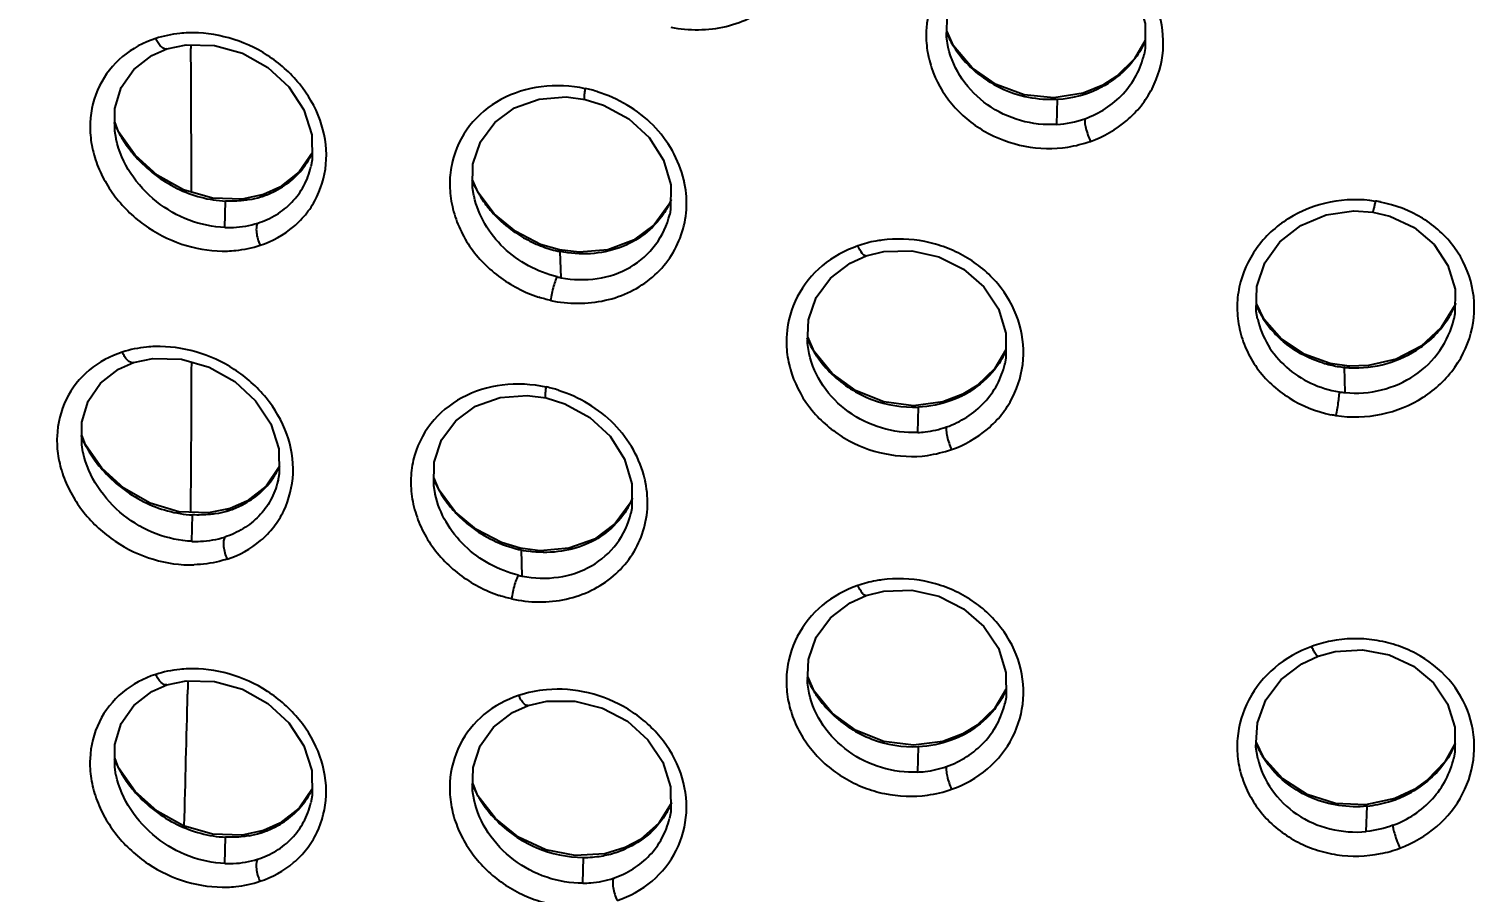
# Model space of a CAD drawing. Header units: millimetres. Extents: x 3631 to 3841, y 294 to 591.
# Drawn here: x 3769.44 to 3787.63, y 494.45 to 505.32 of the extents above; entities that cross this region are included whole.
import ezdxf

# ---------------------------------------------------------------- set-up
doc = ezdxf.new("R2010")
doc.units = ezdxf.units.MM
doc.header["$LTSCALE"] = 0.1
doc.layers.add('DIM', color=3, linetype='Continuous')
doc.styles.get("Standard").update_dxf_attribs({"font": 'arial.ttf'})
doc.dimstyles.new('ISO-25', dxfattribs={"dimtxt": 2.5, "dimasz": 2.5, "dimexe": 1.25, "dimexo": 0.625, "dimtad": 1, "dimlfac": 1.333333, "dimtxsty": 'Standard', "dimcen": 2.5, "dimadec": 0, "dimazin": 0, "dimtfac": 1, "dimtmove": 0, "dimatfit": 3, "dimfxl": 0, "dimarcsym": 0})

# ---------------------------------------------------------------- blocks, each defined once
blk = doc.blocks.new('*D74')
at = {"layer": 'Defpoints', "color": 0}
for p in [(3786.12, 534.251), (3756.118, 373.592), (3779.944, 373.592)]:
    blk.add_point(p, dxfattribs=at)
at = {"layer": 'DIM', "color": 0, "lineweight": -2}
for p, q in [((3785.495, 534.251), (3754.868, 534.251)), ((3756.118, 531.751), (3756.118, 376.092)), ((3779.319, 373.592), (3754.868, 373.592))]:
    blk.add_line(p, q, dxfattribs=at)
at = {"layer": 'DIM', "color": 0}
for points in [[(3755.702, 531.751), (3756.535, 531.751), (3756.118, 534.251)], [(3755.702, 376.092), (3756.535, 376.092), (3756.118, 373.592)]]:
    blk.add_solid(points, dxfattribs=at)
at = {"layer": 'DIM', "color": 0, "insert": (3754.238, 453.922), "char_height": 2.5, "attachment_point": 5, "rotation": 90}
blk.add_mtext('214', dxfattribs=at)

msp = doc.modelspace()

# ---------------------------------------------------------------- linework, layer by layer
at = {"color": 7, "linetype": 'Continuous'}
for p, q in [((3781.0729, 505.1025), (3780.987, 505.2939)), ((3771.1762, 505.0647), (3771.1762, 505.0647)), ((3771.4782, 505.1172), (3771.4785, 505.0687)), ((3781.0048, 505.0829), (3781.0035, 505.0889)), ((3783.4831, 505.1721), (3783.3468, 504.9395)), ((3783.3468, 504.9395), (3783.126, 504.7215)), ((3783.4688, 504.9933), (3783.4701, 504.999)), ((3783.126, 504.7215), (3782.9502, 504.6091)), ((3782.7013, 504.5076), (3782.3331, 504.4493)), ((3782.9502, 504.6091), (3782.7013, 504.5076)), ((3782.9345, 504.5858), (3782.9502, 504.6091)), ((3782.3715, 504.1129), (3782.3804, 504.4318)), ((3770.5679, 504.021), (3770.5205, 504.1472)), ((3770.5375, 503.9291), (3770.5362, 503.9352)), ((3770.7764, 503.7262), (3770.5679, 504.021)), ((3773.0071, 503.7612), (3772.8409, 503.5158)), ((3772.8409, 503.5158), (3772.5989, 503.3246)), ((3775.0904, 503.2593), (3775.0226, 503.4188)), ((3772.3918, 503.2324), (3772.1227, 503.1755)), ((3772.354, 503.2018), (3772.3918, 503.2324)), ((3772.5989, 503.3246), (3772.3918, 503.2324)), ((3775.04, 503.2099), (3775.0376, 503.2207)), ((3775.2951, 502.9876), (3775.0904, 503.2593)), ((3772.1227, 503.1755), (3771.7501, 503.187)), ((3771.9073, 502.8171), (3771.9151, 503.1485)), ((3777.5138, 503.1611), (3777.4941, 503.1085)), ((3777.5014, 502.9809), (3777.5024, 502.9853)), ((3776.1138, 502.5345), (3775.8782, 502.6038)), ((3776.364, 502.5046), (3776.1138, 502.5345)), ((3776.1357, 502.1855), (3776.124, 502.5135)), ((3784.9785, 501.6607), (3784.8827, 501.8587)), ((3784.8972, 501.6666), (3784.8977, 501.6643)), ((3787.3656, 501.6627), (3787.3664, 501.6666)), ((3779.3177, 501.2572), (3779.2372, 501.4406)), ((3779.2546, 501.2297), (3779.2536, 501.2343)), ((3781.7318, 501.2757), (3781.5917, 501.0415)), ((3770.7574, 501.1176), (3770.7573, 501.1176)), ((3781.5917, 501.0415), (3781.3682, 500.8277)), ((3781.7176, 501.0978), (3781.7192, 501.1047)), ((3786.0489, 501.0713), (3785.8102, 501.1051)), ((3785.9984, 500.7391), (3785.9889, 501.0577)), ((3786.0503, 501.0529), (3786.0489, 501.0713)), ((3781.3682, 500.8277), (3781.1888, 500.7181)), ((3781.1888, 500.7181), (3780.9375, 500.6228)), ((3781.17, 500.6934), (3781.1888, 500.7181)), ((3780.9375, 500.6228), (3780.5687, 500.5745)), ((3780.6221, 500.2365), (3780.6308, 500.5562)), ((3770.1509, 500.082), (3770.1054, 500.2036)), ((3770.1225, 499.9857), (3770.121, 499.9924)), ((3770.3581, 499.7865), (3770.1509, 500.082)), ((3772.5904, 499.806), (3772.4235, 499.5611)), ((3772.4235, 499.5611), (3772.1803, 499.3712)), ((3772.5747, 499.6361), (3772.5721, 499.6244)), ((3774.6005, 499.5128), (3774.5343, 499.6694)), ((3772.1803, 499.3712), (3771.9713, 499.2801)), ((3774.5519, 499.4597), (3774.5494, 499.471)), ((3774.804, 499.2402), (3774.6005, 499.5128)), ((3777.025, 499.3992), (3777.0054, 499.3468)), ((3771.7011, 499.2255), (3771.3284, 499.2403)), ((3771.4918, 498.8676), (3771.4996, 499.1998)), ((3771.9713, 499.2801), (3771.7011, 499.2255)), ((3771.9324, 499.2493), (3771.9713, 499.2801)), ((3777.0126, 499.219), (3777.0136, 499.2234)), ((3775.5996, 498.7669), (3775.6206, 498.781)), ((3775.8726, 498.749), (3775.6206, 498.781)), ((3775.6471, 498.4302), (3775.6352, 498.759)), ((3771.1768, 497.0625), (3771.1767, 497.0625)), ((3771.4392, 497.0597), (3771.4366, 496.9462)), ((3771.4404, 497.1146), (3771.4392, 497.0597)), ((3779.318, 496.9832), (3779.2372, 497.1671)), ((3779.2547, 496.9562), (3779.2536, 496.9608)), ((3781.7319, 497.0027), (3781.5919, 496.7685)), ((3781.7176, 496.8246), (3781.7192, 496.8315)), ((3781.5919, 496.7685), (3781.3684, 496.5544)), ((3781.3684, 496.5544), (3781.1889, 496.4448)), ((3780.9377, 496.3495), (3780.569, 496.3011)), ((3780.6222, 495.9631), (3780.6309, 496.2828)), ((3781.1889, 496.4447), (3780.9377, 496.3495)), ((3781.1702, 496.4201), (3781.1889, 496.4447)), ((3784.976, 496.1428), (3784.8809, 496.3464)), ((3787.3791, 496.3199), (3787.251, 496.0913)), ((3770.5674, 496.0165), (3770.5199, 496.1429)), ((3784.8965, 496.1434), (3784.8984, 496.1354)), ((3787.3647, 496.1385), (3787.3653, 496.1412)), ((3770.5369, 495.9249), (3770.5356, 495.9308)), ((3770.7758, 495.7214), (3770.5674, 496.0165)), ((3773.0063, 495.7575), (3772.8399, 495.5117)), ((3775.0897, 495.6667), (3775.0232, 495.8265)), ((3786.866, 495.7459), (3786.6214, 495.6315)), ((3786.8563, 495.726), (3786.866, 495.7459)), ((3775.0398, 495.6164), (3775.0397, 495.6168)), ((3775.3101, 495.3794), (3775.0897, 495.6667)), ((3777.5132, 495.5572), (3777.3631, 495.3197)), ((3786.6214, 495.6315), (3786.254, 495.552)), ((3772.8399, 495.5117), (3772.5977, 495.3202)), ((3786.2646, 495.2159), (3786.2741, 495.5345)), ((3772.3904, 495.228), (3772.1217, 495.1711)), ((3772.3527, 495.1974), (3772.3904, 495.228)), ((3772.5977, 495.3202), (3772.3904, 495.228)), ((3772.1217, 495.1711), (3771.7494, 495.1824)), ((3771.9062, 494.8128), (3771.914, 495.144)), ((3776.9416, 495.0137), (3776.6835, 494.935)), ((3776.9147, 494.9858), (3776.9416, 495.0137)), ((3776.6835, 494.935), (3776.3132, 494.913)), ((3776.4093, 494.5654), (3776.4176, 494.889))]:
    msp.add_line(p, q, dxfattribs=at)
for points in [[(3781.0048, 505.0829), (3780.9834, 505.2146), (3780.9971, 505.5167), (3781.0977, 505.8005), (3781.2808, 506.0465), (3781.5335, 506.2386), (3781.7357, 506.3306)], [(3781.7357, 506.3306), (3781.9569, 506.387), (3782.3044, 506.3999), (3782.6454, 506.3285), (3782.9543, 506.1769), (3783.2079, 505.9572), (3783.3895, 505.6867), (3783.4831, 505.3839), (3783.4831, 505.0711), (3783.4684, 504.9935)], [(3770.5362, 503.9352), (3770.5201, 504.0283), (3770.5211, 504.3132), (3770.6015, 504.5785), (3770.7593, 504.8061), (3770.9862, 504.9816), (3771.1762, 505.0647)], [(3771.1762, 505.0647), (3771.4177, 505.1165), (3771.7763, 505.1083), (3772.1277, 505.0104), (3772.447, 504.8309), (3772.71, 504.5874), (3772.8993, 504.298), (3772.9989, 503.9837), (3773.0048, 503.6698), (3772.988, 503.5785)], [(3782.3331, 504.4493), (3781.959, 504.4869), (3781.6066, 504.6177), (3781.3045, 504.8281), (3781.0729, 505.1025)], [(3775.0376, 503.2207), (3775.0211, 503.3147), (3775.0253, 503.6147), (3775.1211, 503.8956), (3775.2998, 504.1384), (3775.5504, 504.3221), (3775.8594, 504.4317), (3776.2005, 504.4598), (3776.4372, 504.4295)], [(3776.4372, 504.4295), (3776.6704, 504.3581), (3776.9855, 504.1863), (3777.2427, 503.9505), (3777.4217, 503.666), (3777.5142, 503.355), (3777.5136, 503.042), (3777.5014, 502.9809)], [(3771.7501, 503.187), (3771.3861, 503.2905), (3771.0542, 503.4764), (3770.7764, 503.7262)], [(3777.4941, 503.1085), (3777.3061, 502.852), (3777.0441, 502.6565), (3776.7215, 502.5376), (3776.364, 502.5046)], [(3784.8977, 501.6668), (3784.881, 501.7592), (3784.8864, 502.073), (3784.9892, 502.3722), (3785.1785, 502.6367), (3785.441, 502.8437), (3785.7597, 502.9764), (3786.1066, 503.0274), (3786.3453, 503.0118)], [(3786.3453, 503.0118), (3786.5603, 502.9601), (3786.8657, 502.8157), (3787.1166, 502.6036), (3787.2912, 502.3379), (3787.3804, 502.0391), (3787.3789, 501.7302), (3787.3656, 501.6626)], [(3775.8782, 502.6038), (3775.5642, 502.7648), (3775.2951, 502.9876)], [(3779.9721, 502.4593), (3780.1965, 502.5149), (3780.5459, 502.5244), (3780.8885, 502.4488), (3781.1992, 502.2926), (3781.4544, 502.0688), (3781.6374, 501.7947), (3781.7317, 501.4892), (3781.7318, 501.1752), (3781.7171, 501.098)], [(3779.2546, 501.2297), (3779.2339, 501.3561), (3779.2456, 501.6557), (3779.3431, 501.9366), (3779.5225, 502.1796), (3779.7716, 502.3689), (3779.9721, 502.4594)], [(3787.3841, 501.8438), (3787.2072, 501.5587), (3786.9539, 501.3247), (3786.64, 501.1613), (3786.2912, 501.0785), (3786.0489, 501.0713)], [(3785.8102, 501.1051), (3785.4837, 501.2221), (3785.1989, 501.4112), (3784.9785, 501.6607)], [(3780.5687, 500.5745), (3780.1956, 500.6221), (3779.8455, 500.7616), (3779.5463, 500.9787), (3779.3177, 501.2572)], [(3770.121, 499.9924), (3770.1052, 500.0839), (3770.1057, 500.3683), (3770.1853, 500.633), (3770.3421, 500.8601), (3770.568, 501.0349), (3770.7574, 501.1176)], [(3770.7574, 501.1176), (3770.9996, 501.1691), (3771.3585, 501.1598), (3771.7102, 501.0608), (3772.0297, 500.8802), (3772.293, 500.6358), (3772.4826, 500.3458), (3772.5826, 500.0313), (3772.5891, 499.7176), (3772.5721, 499.6244)], [(3774.5494, 499.471), (3774.5329, 499.5652), (3774.537, 499.8644), (3774.6324, 500.1444), (3774.8105, 500.3861), (3775.0604, 500.5687), (3775.369, 500.6771), (3775.7101, 500.704), (3775.9475, 500.6728)], [(3775.9475, 500.6728), (3776.1819, 500.5999), (3776.4973, 500.4264), (3776.7544, 500.1891), (3776.9332, 499.9037), (3777.0255, 499.5923), (3777.0247, 499.2793), (3777.0127, 499.219)], [(3771.3284, 499.2403), (3770.9651, 499.3469), (3770.6345, 499.5351), (3770.3581, 499.7865)], [(3775.6206, 498.781), (3775.385, 498.8524), (3775.0719, 499.0157), (3774.804, 499.2402)], [(3777.0054, 499.3468), (3776.8172, 499.0911), (3776.5548, 498.8969), (3776.2314, 498.7797), (3775.8726, 498.749)], [(3779.2547, 496.9562), (3779.2339, 497.0826), (3779.2457, 497.3823), (3779.3432, 497.6633), (3779.5226, 497.9063), (3779.7718, 498.0957), (3779.9723, 498.1862)], [(3779.9723, 498.1861), (3780.1964, 498.2417), (3780.5456, 498.2512), (3780.8881, 498.1758), (3781.1986, 498.0198), (3781.4539, 497.7963), (3781.637, 497.5225), (3781.7316, 497.2172), (3781.7321, 496.9033), (3781.7172, 496.8248)], [(3784.8994, 496.1356), (3784.8768, 496.2786), (3784.895, 496.5852), (3785.0019, 496.875), (3785.1924, 497.1274), (3785.4519, 497.3257), (3785.6575, 497.4216)], [(3785.6575, 497.4216), (3785.8725, 497.4801), (3786.2163, 497.5007), (3786.5537, 497.4386), (3786.8588, 497.2968), (3787.1087, 497.0862), (3787.2873, 496.8238), (3787.3791, 496.5277), (3787.3791, 496.2183), (3787.3642, 496.1388)], [(3770.5356, 495.9308), (3770.5195, 496.0242), (3770.5205, 496.3097), (3770.601, 496.5756), (3770.7592, 496.8037), (3770.9865, 496.9794), (3771.1768, 497.0625)], [(3771.1767, 497.0625), (3771.4179, 497.1141), (3771.7761, 497.1058), (3772.1272, 497.008), (3772.4462, 496.8286), (3772.709, 496.5853), (3772.8984, 496.2961), (3772.9982, 495.9819), (3773.0044, 495.668), (3772.9874, 495.5753)], [(3775.7219, 496.8008), (3775.954, 496.8546), (3776.3077, 496.856), (3776.6543, 496.7703), (3776.9689, 496.6034), (3777.2281, 496.3704), (3777.4145, 496.0888), (3777.5115, 495.7782), (3777.5139, 495.4631), (3777.4983, 495.3804)], [(3780.569, 496.3011), (3780.196, 496.3485), (3779.8459, 496.4878), (3779.5467, 496.7049), (3779.318, 496.9832)], [(3775.0398, 495.6164), (3775.021, 495.7279), (3775.0276, 496.0211), (3775.1171, 496.2949), (3775.2866, 496.5308), (3775.526, 496.7138), (3775.7219, 496.8008)], [(3786.254, 495.552), (3785.8775, 495.5688), (3785.5204, 495.6813), (3785.2126, 495.8777), (3784.976, 496.1428)], [(3787.251, 496.0913), (3787.0353, 495.8645), (3786.866, 495.7459)], [(3771.7494, 495.1824), (3771.3855, 495.2858), (3771.0536, 495.4716), (3770.7758, 495.7214)], [(3776.3132, 494.913), (3775.9436, 494.9856), (3775.6006, 495.1465), (3775.3101, 495.3794)], [(3777.3631, 495.3197), (3777.1321, 495.1159), (3776.9416, 495.0137)]]:
    msp.add_lwpolyline(points, dxfattribs=at)
for centre, radius, start, end in [((3782.1691, 505.776), 1.2893, 202.5879, 210.95127), ((3114.2134, 501.2054), 657.2764, 0.1796882, 0.33677), ((3782.1795, 505.782), 1.3012, 210.94307, 214.74976), ((3782.4156, 505.6449), 1.1725, 328.36321, 334.90234), ((3782.4235, 505.641), 1.1637, 334.91237, 335.72241), ((3782.3383, 505.7211), 1.2822, 298.82157, 303.19889), ((3776.0852, 502.9091), 1.6956, 72.63305, 77.85551), ((3782.2985, 505.8003), 1.3709, 273.42522, 297.64374), ((3782.3372, 505.723), 1.2845, 297.71461, 298.823), ((3771.8321, 504.692), 1.4329, 202.56832, 203.04919), ((3771.87, 504.7088), 1.4743, 203.07412, 209.09592), ((3771.8999, 504.7248), 1.5082, 209.07561, 210.36534), ((3771.905, 504.7278), 1.5141, 210.36487, 211.00774), ((3771.9703, 504.7691), 1.5914, 211.07079, 218.83359), ((3772.0406, 504.8239), 1.6804, 218.78519, 221.55398), ((3772.1034, 504.1737), 0.9945, 332.26499, 335.44914), ((3781.9936, 506.4526), 2.6757, 281.15515, 287.42866), ((3772.1063, 504.1724), 0.9913, 326.23545, 332.25373), ((3776.3264, 503.953), 1.4196, 202.39568, 203.41213), ((3776.3242, 503.952), 1.4173, 203.40986, 209.71375), ((3776.3951, 503.1121), 1.3194, 11.20773, 13.28784), ((3772.0003, 504.3612), 1.2123, 280.0795, 286.94387), ((3772.0145, 504.3115), 1.1605, 286.99108, 289.26541), ((3772.0243, 504.285), 1.1322, 289.2411, 297.33522), ((3776.315, 503.947), 1.4068, 209.7207, 210.162), ((3776.3115, 503.9449), 1.4027, 210.16153, 211.56433), ((3776.3011, 503.9384), 1.3904, 211.56151, 214.83989), ((3776.3303, 503.9598), 1.4265, 214.87479, 220.42686), ((3776.389, 504.0095), 1.5035, 220.41631, 224.96488), ((3776.4961, 503.6211), 1.1235, 325.90432, 327.04125), ((3776.499, 503.6193), 1.1201, 327.03757, 336.37619), ((3786.1348, 501.5611), 1.6074, 78.9309, 81.19068), ((3776.45, 504.0725), 1.5912, 225.01897, 236.04261), ((3776.476, 504.1089), 1.6359, 236.00057, 244.47226), ((3776.4493, 504.0519), 1.5729, 244.46433, 252.84494), ((3776.4201, 503.9604), 1.4769, 252.88161, 257.24255), ((3776.4116, 503.925), 1.4404, 257.26104, 257.66872), ((3776.4117, 503.9255), 1.441, 257.66875, 258.482), ((3776.3957, 503.5194), 1.359, 256.80766, 258.96951), ((3776.3618, 503.5174), 1.6535, 252.10068, 257.48672), ((3786.0152, 502.3326), 1.2388, 203.60168, 208.54657), ((3786.0204, 502.3354), 1.2447, 208.54415, 210.63178), ((3786.2126, 502.3564), 1.2797, 328.96282, 332.69835), ((3786.2332, 502.3458), 1.2565, 332.69463, 337.47644), ((3786.0217, 502.3361), 1.2462, 210.63243, 215.88625), ((3786.0293, 502.343), 1.2564, 215.93696, 226.49692), ((3786.1936, 502.3684), 1.3022, 318.86951, 324.222), ((3786.1988, 502.3647), 1.2958, 324.21978, 328.96178), ((3780.4342, 501.9292), 1.3056, 202.54043, 206.18099), ((3786.0687, 502.384), 1.3132, 226.47869, 229.99485), ((3786.2082, 502.3556), 1.2827, 306.62451, 318.87029), ((3780.4515, 501.9378), 1.3249, 206.18248, 210.80327), ((3780.4588, 501.942), 1.3333, 210.79951, 211.98374), ((3780.4613, 501.9436), 1.3363, 211.98408, 214.19506), ((3780.691, 501.7401), 1.1442, 328.08948, 334.47329), ((3780.6963, 501.7375), 1.1384, 334.4802, 335.68091), ((3786.1977, 502.3713), 1.3016, 305.04269, 306.5846), ((3555.4951, 501.5476), 215.9936, 359.387968, 359.888296), ((3786.1336, 502.4731), 1.4228, 253.00071, 260.48469), ((3786.1289, 502.4467), 1.396, 260.49664, 264.24493), ((3786.1268, 502.4266), 1.3757, 264.24803, 266.81598), ((3775.5869, 499.1494), 1.7002, 72.30648, 77.63184), ((3780.613, 501.8233), 1.2598, 296.24642, 297.51429), ((3780.6151, 501.8194), 1.2554, 297.51178, 302.16616), ((3786.1251, 502.0343), 1.3013, 260.99757, 264.40828), ((3786.1297, 502.0115), 1.5778, 258.66459, 260.99101), ((3771.4544, 500.7653), 1.4735, 202.54291, 208.48845), ((3771.4804, 500.779), 1.5029, 208.47092, 209.90655), ((3771.5575, 500.8258), 1.5931, 209.98517, 218.43004), ((3780.3921, 502.0683), 2.149, 279.43791, 287.76002), ((3771.6374, 500.8869), 1.6936, 218.36847, 221.13325), ((3771.6891, 500.22), 0.993, 328.94567, 335.88916), ((3771.6973, 500.2156), 0.9837, 326.33946, 326.96915), ((3771.6992, 500.2143), 0.9814, 326.96871, 328.92763), ((3775.8465, 500.2078), 1.4289, 203.04837, 206.42433), ((3775.8517, 500.2104), 1.4347, 206.42288, 209.52008), ((3775.8995, 499.3493), 1.3239, 11.1861, 13.17938), ((3775.8509, 500.2099), 1.4337, 209.52023, 209.96493), ((3775.8488, 500.2087), 1.4313, 209.96443, 211.99753), ((3775.8488, 500.2098), 1.432, 212.03558, 221.66756), ((3776.0192, 499.8543), 1.1107, 328.84859, 336.36199), ((3771.5903, 500.4097), 1.2098, 279.63476, 286.40482), ((3771.6042, 500.3595), 1.1577, 286.45144, 288.77613), ((3771.6145, 500.3309), 1.1273, 288.74916, 297.10431), ((3775.9057, 500.2599), 1.5078, 221.65352, 224.16493), ((3776.0149, 499.8568), 1.1156, 327.88189, 328.85313), ((3775.9318, 500.1765), 1.4482, 256.74908, 261.89358), ((3775.9144, 499.7666), 1.3628, 256.54669, 258.68806), ((3775.8784, 499.7633), 1.6574, 251.7508, 257.24382), ((3786.0897, 496.1712), 1.4661, 100.62653, 110.44602), ((3780.4344, 497.6557), 1.3057, 202.5378, 206.20012), ((3780.4516, 497.6642), 1.325, 206.2015, 210.80046), ((3456.1368, 504.1172), 315.3814, 358.396316, 358.697114), ((3776.0982, 495.4166), 1.5912, 95.29451, 108.20916), ((3780.4588, 497.6684), 1.3333, 210.79677, 211.99335), ((3780.4613, 497.67), 1.3362, 211.99367, 214.19336), ((3780.6909, 497.4669), 1.1445, 328.09404, 334.47475), ((3780.6961, 497.4643), 1.1386, 334.48167, 335.69676), ((3780.6149, 497.5462), 1.2556, 297.52121, 302.17231), ((3780.6129, 497.5501), 1.2599, 296.25703, 297.5237), ((3786.0271, 496.8211), 1.2541, 203.35077, 211.36197), ((3786.2565, 496.8052), 1.2291, 332.0758, 336.97253), ((3771.8705, 496.7044), 1.4753, 203.04479, 209.06372), ((3786.0583, 496.8399), 1.2905, 211.35289, 217.25387), ((3786.2494, 496.809), 1.2371, 329.30061, 332.07527), ((3771.9001, 496.7202), 1.5088, 209.04366, 210.34293), ((3771.9051, 496.7231), 1.5146, 210.34244, 210.95445), ((3771.9701, 496.7642), 1.5915, 211.01764, 218.8194), ((3772.0399, 496.8185), 1.6799, 218.77091, 221.53002), ((3772.101, 496.1708), 0.9963, 332.22593, 335.50147), ((3776.273, 496.3407), 1.3639, 202.50069, 204.26172), ((3776.3031, 496.3547), 1.397, 204.27837, 210.54195), ((3780.6056, 496.9121), 1.2449, 276.41025, 290.79494), ((3786.1411, 496.9316), 1.4018, 300.68233, 301.49058), ((3772.1041, 496.1694), 0.9929, 326.27802, 332.21461), ((3776.3225, 496.3658), 1.4194, 210.52933, 212.75893), ((3776.3826, 496.4068), 1.4921, 212.83406, 222.42597), ((3776.5313, 495.9989), 1.0805, 327.45351, 337.18286), ((3786.1288, 496.9739), 1.4456, 275.76291, 286.74323), ((3786.1365, 496.9474), 1.4179, 286.75446, 295.93198), ((3786.1563, 496.906), 1.3721, 295.94498, 300.68317), ((3776.4299, 496.4479), 1.5547, 222.36799, 223.9256), ((3771.9987, 496.357), 1.2124, 280.09483, 286.95849), ((3772.0129, 496.3075), 1.161, 287.00551, 289.27031), ((3772.0225, 496.2814), 1.1331, 289.24637, 297.32266), ((3776.4165, 496.2349), 1.3458, 270.04466, 279.57096), ((3776.4225, 496.1971), 1.3076, 279.58938, 287.9675), ((3776.4345, 496.1584), 1.2671, 287.99097, 292.27246), ((3776.4408, 496.1429), 1.2504, 292.27515, 293.99409)]:
    msp.add_arc(centre, radius, start, end, dxfattribs=at)
for points, knots in [([(3777.5171, 505.3381), (3777.7437, 505.2923), (3778.1021, 505.2952), (3778.5334, 505.4505), (3778.813, 505.6381), (3779.0324, 505.8864), (3779.1804, 506.1802), (3779.2446, 506.5034), (3779.2286, 506.7234), (3779.2071, 506.8307)], [0, 0, 0, 0, 0.2598175, 0.3869687, 0.5115072, 0.6340202, 0.7553892, 0.8769469, 1, 1, 1, 1]), ([(3782.795, 503.8998), (3782.9599, 503.9597), (3783.1927, 504.094), (3783.4364, 504.3429), (3783.6214, 504.6288), (3783.7423, 505.0442), (3783.6747, 505.5613), (3783.4096, 506.0198), (3783.0609, 506.3048), (3782.7319, 506.4532), (3782.3807, 506.5491), (3782.1014, 506.5542), (3781.9226, 506.5257)], [0, 0, 0, 0, 0.1257814, 0.1875572, 0.2485573, 0.3685722, 0.488979, 0.6123695, 0.7396588, 0.8047188, 0.8701199, 1, 1, 1, 1]), ([(3781.64, 506.4551), (3781.4755, 506.3991), (3781.1681, 506.2289), (3780.8388, 505.8252), (3780.721, 505.4107), (3780.7291, 505.0738), (3780.8076, 504.7385), (3781.0285, 504.3497), (3781.4458, 504.0013), (3781.9623, 503.8116), (3782.3321, 503.8018), (3782.5113, 503.8275)], [0, 0, 0, 0, 0.1249808, 0.2460056, 0.3654014, 0.4257806, 0.4868617, 0.6114132, 0.7395888, 0.8698655, 1, 1, 1, 1]), ([(3771.0354, 505.1947), (3770.8843, 505.1464), (3770.5985, 504.9942), (3770.2958, 504.6114), (3770.1988, 504.2116), (3770.2178, 503.8819), (3770.2832, 503.6323), (3770.3937, 503.3934), (3770.5931, 503.0979), (3770.9274, 502.7924), (3771.4124, 502.565), (3771.7654, 502.516), (3771.9377, 502.5207)], [0, 0, 0, 0, 0.1177142, 0.2332868, 0.3517712, 0.4135812, 0.4770599, 0.5420133, 0.6079416, 0.7406276, 0.8721267, 1, 1, 1, 1]), ([(3771.4432, 505.2657), (3771.4081, 505.2647), (3771.2701, 505.2559), (3771.1333, 505.2272), (3771.0354, 505.1947)], [0, 0, 0, 0, 0.2541864, 1, 1, 1, 1]), ([(3771.1762, 505.0647), (3771.1511, 505.0565), (3771.1023, 505.0877), (3771.064, 505.1394), (3771.0442, 505.1757), (3771.0354, 505.1947)], [0, 0, 0, 0, 0.393361, 0.6876505, 1, 1, 1, 1]), ([(3772.349, 502.5932), (3772.5022, 502.6436), (3772.7202, 502.7636), (3772.944, 502.9958), (3773.1136, 503.2701), (3773.216, 503.6785), (3773.1298, 504.1878), (3772.8617, 504.6464), (3772.4581, 505.0053), (3771.969, 505.2254), (3771.6155, 505.2715), (3771.4432, 505.2657)], [0, 0, 0, 0, 0.1191733, 0.1780674, 0.2369464, 0.3559224, 0.4798467, 0.6091269, 0.741258, 0.8726501, 1, 1, 1, 1]), ([(3782.3713, 504.1139), (3782.2182, 504.1044), (3781.9065, 504.138), (3781.4865, 504.3389), (3781.1631, 504.6633), (3781.0372, 504.9407), (3781.0048, 505.0829)], [0, 0, 0, 0, 0.2545017, 0.5085954, 0.758079, 1, 1, 1, 1]), ([(3781.1103, 505.0403), (3781.179, 504.9413), (3781.3457, 504.7602), (3781.6565, 504.56), (3782.0094, 504.4421), (3782.2579, 504.4254), (3782.3803, 504.433)], [0, 0, 0, 0, 0.2465337, 0.4969628, 0.7489455, 1, 1, 1, 1]), ([(3783.4139, 505.0299), (3783.3906, 504.9922), (3783.2884, 504.8452), (3783.153, 504.7218), (3783.0404, 504.6481)], [0, 0, 0, 0, 0.2477071, 1, 1, 1, 1]), ([(3782.7242, 504.1856), (3782.9049, 504.25), (3783.1576, 504.4129), (3783.3807, 504.7238), (3783.4474, 504.9023), (3783.4683, 504.9934)], [0, 0, 0, 0, 0.5053451, 0.753617, 1, 1, 1, 1]), ([(3776.4398, 504.5633), (3776.2591, 504.6031), (3775.8885, 504.6213), (3775.3671, 504.4603), (3774.9566, 504.1199), (3774.7665, 503.7214), (3774.7258, 503.3777), (3774.7521, 503.1125), (3774.8309, 502.8525), (3774.9594, 502.6073), (3775.1329, 502.3858), (3775.4154, 502.1347), (3775.672, 502), (3775.8512, 501.9401)], [0, 0, 0, 0, 0.1287773, 0.2525855, 0.3717536, 0.4895804, 0.5497124, 0.6110794, 0.6737622, 0.7377191, 0.8027385, 0.8684436, 1, 1, 1, 1]), ([(3776.4372, 504.4295), (3776.4331, 504.4304), (3776.4293, 504.4483), (3776.4296, 504.4736), (3776.4328, 504.5161), (3776.4372, 504.5467), (3776.4398, 504.5633)], [0, 0, 0, 0, 0.0927776, 0.3100208, 0.6285527, 1, 1, 1, 1]), ([(3777.6792, 503.4154), (3777.649, 503.543), (3777.5488, 503.7938), (3777.2205, 504.2264), (3776.8503, 504.445), (3776.5891, 504.5239)], [0, 0, 0, 0, 0.2434284, 0.4933936, 1, 1, 1, 1]), ([(3782.7245, 504.1857), (3782.7207, 504.1716), (3782.723, 504.131), (3782.7364, 504.0624), (3782.7613, 503.9813), (3782.7832, 503.926), (3782.795, 503.8998)], [0, 0, 0, 0, 0.1472331, 0.399786, 0.7098557, 1, 1, 1, 1]), ([(3771.9072, 502.8177), (3771.7544, 502.8231), (3771.4435, 502.8881), (3771.0294, 503.1268), (3770.702, 503.4798), (3770.5712, 503.7766), (3770.5375, 503.9291)], [0, 0, 0, 0, 0.2438015, 0.4959537, 0.7509186, 1, 1, 1, 1]), ([(3770.7831, 503.7092), (3770.9285, 503.5451), (3771.2776, 503.2751), (3771.7052, 503.1591), (3771.9151, 503.1492)], [0, 0, 0, 0, 0.5107667, 1, 1, 1, 1]), ([(3772.3187, 502.8724), (3772.4, 502.8983), (3772.5566, 502.9683), (3772.7575, 503.1277), (3772.9083, 503.3351), (3772.9686, 503.4956), (3772.9886, 503.5785)], [0, 0, 0, 0, 0.2520849, 0.5006076, 0.748432, 1, 1, 1, 1]), ([(3772.5441, 503.2791), (3772.6212, 503.319), (3772.7664, 503.4174), (3772.8822, 503.5494), (3772.9304, 503.6215)], [0, 0, 0, 0, 0.5004204, 1, 1, 1, 1]), ([(3776.0856, 502.1963), (3775.9606, 502.2256), (3775.7173, 502.32), (3775.4019, 502.5482), (3775.1616, 502.8504), (3775.0677, 503.0888), (3775.04, 503.2099)], [0, 0, 0, 0, 0.2520414, 0.5054754, 0.7560883, 1, 1, 1, 1]), ([(3776.001, 501.8993), (3776.2261, 501.8515), (3776.5824, 501.8495), (3777.013, 501.9982), (3777.2925, 502.1815), (3777.5125, 502.4264), (3777.6613, 502.7183), (3777.7262, 503.0409), (3777.7106, 503.261), (3777.6893, 503.3686)], [0, 0, 0, 0, 0.2597645, 0.3865434, 0.5106635, 0.6328735, 0.7542187, 0.8761498, 1, 1, 1, 1]), ([(3772.2124, 503.1677), (3772.1882, 503.1634), (3772.0898, 503.1488), (3771.9898, 503.1456), (3771.915, 503.1491)], [0, 0, 0, 0, 0.2475771, 1, 1, 1, 1]), ([(3786.3811, 503.1462), (3786.1927, 503.1775), (3785.8038, 503.1693), (3785.2695, 502.9609), (3784.8555, 502.5806), (3784.6665, 502.1586), (3784.6302, 501.8038), (3784.6611, 501.5374), (3784.746, 501.281), (3784.8826, 501.0441), (3785.0664, 500.8361), (3785.3655, 500.6086), (3785.6346, 500.5004), (3785.8196, 500.4613)], [0, 0, 0, 0, 0.1299051, 0.2580408, 0.3822487, 0.5028975, 0.5629414, 0.623176, 0.6839305, 0.7454653, 0.8079624, 0.8713808, 1, 1, 1, 1]), ([(3785.8825, 500.4501), (3786.0714, 500.4224), (3786.4599, 500.4346), (3786.9954, 500.6465), (3787.4059, 501.0353), (3787.633, 501.54), (3787.6308, 502.0883), (3787.4011, 502.5894), (3786.9852, 502.967), (3786.6287, 503.1013), (3786.4435, 503.1353)], [0, 0, 0, 0, 0.1302121, 0.2589893, 0.3844697, 0.5063067, 0.6261141, 0.7470232, 0.871535, 1, 1, 1, 1]), ([(3786.3453, 503.0118), (3786.3464, 503.0116), (3786.3493, 503.0155), (3786.3522, 503.0224), (3786.3564, 503.0349), (3786.363, 503.0591), (3786.3716, 503.0969), (3786.3779, 503.1289), (3786.3811, 503.1462)], [0, 0, 0, 0, 0.0248044, 0.081796, 0.1745317, 0.2999852, 0.6239157, 1, 1, 1, 1]), ([(3771.9073, 502.8171), (3771.9426, 502.8159), (3772.0813, 502.8167), (3772.2201, 502.8409), (3772.3187, 502.8724)], [0, 0, 0, 0, 0.2543399, 1, 1, 1, 1]), ([(3772.319, 502.8725), (3772.31, 502.859), (3772.2995, 502.8186), (3772.3022, 502.7224), (3772.3255, 502.6439), (3772.349, 502.5932)], [0, 0, 0, 0, 0.1686384, 0.4184145, 1, 1, 1, 1]), ([(3777.4265, 502.9913), (3777.3606, 502.8938), (3777.1951, 502.7165), (3776.871, 502.5441), (3776.5027, 502.4706), (3776.2488, 502.4881), (3776.124, 502.5135)], [0, 0, 0, 0, 0.2408207, 0.4861747, 0.7393826, 1, 1, 1, 1]), ([(3776.1357, 502.1856), (3776.2847, 502.1565), (3776.5894, 502.1486), (3777.0172, 502.2901), (3777.3461, 502.582), (3777.4697, 502.8451), (3777.5014, 502.9808)], [0, 0, 0, 0, 0.2617673, 0.514572, 0.7594544, 1, 1, 1, 1]), ([(3780.1708, 502.6562), (3780.1447, 502.6537), (3780.042, 502.6403), (3779.9413, 502.6124), (3779.8691, 502.5846)], [0, 0, 0, 0, 0.2524926, 1, 1, 1, 1]), ([(3781.0476, 500.0216), (3781.211, 500.0798), (3781.442, 500.2116), (3781.6828, 500.4579), (3781.8656, 500.7418), (3781.9839, 501.1557), (3781.9141, 501.6716), (3781.6493, 502.1307), (3781.3026, 502.4191), (3780.9753, 502.5717), (3780.6268, 502.6728), (3780.3489, 502.6821), (3780.1708, 502.6562)], [0, 0, 0, 0, 0.1248286, 0.1861364, 0.2467512, 0.3664301, 0.4872054, 0.6114403, 0.7395611, 0.8048803, 0.8703963, 1, 1, 1, 1]), ([(3771.9377, 502.5207), (3771.9729, 502.5222), (3772.112, 502.5326), (3772.25, 502.5609), (3772.349, 502.5932)], [0, 0, 0, 0, 0.2530868, 1, 1, 1, 1]), ([(3776.0938, 502.52), (3776.0953, 502.522), (3776.0998, 502.5278), (3776.1059, 502.5338), (3776.111, 502.5345)], [0, 0, 0, 0, 0.3243091, 1, 1, 1, 1]), ([(3776.111, 502.5345), (3776.1115, 502.5346), (3776.1124, 502.5347), (3776.1133, 502.5346), (3776.1138, 502.5345)], [0, 0, 0, 0, 0.5061843, 1, 1, 1, 1]), ([(3779.8691, 502.5846), (3779.7063, 502.5305), (3779.4017, 502.3635), (3779.077, 501.963), (3778.9623, 501.5512), (3778.9719, 501.2158), (3779.0514, 500.8807), (3779.272, 500.4915), (3779.686, 500.1394), (3780.198, 499.9422), (3780.566, 499.9259), (3780.7445, 499.9483)], [0, 0, 0, 0, 0.123948, 0.2440737, 0.363169, 0.4236771, 0.4850493, 0.6104529, 0.7394157, 0.8700586, 1, 1, 1, 1]), ([(3779.9721, 502.4593), (3779.9652, 502.457), (3779.9439, 502.4652), (3779.908, 502.5077), (3779.8841, 502.5515), (3779.8691, 502.5846)], [0, 0, 0, 0, 0.1295856, 0.3531182, 1, 1, 1, 1]), ([(3776.0856, 502.1963), (3776.0769, 502.1839), (3776.0611, 502.1447), (3776.0385, 502.0745), (3776.0174, 501.9887), (3776.0057, 501.9282), (3776.001, 501.8993)], [0, 0, 0, 0, 0.1464136, 0.4040834, 0.7169129, 1, 1, 1, 1]), ([(3784.8982, 501.6644), (3784.9244, 501.5499), (3785.0139, 501.3252), (3785.2483, 501.0448), (3785.5599, 500.8426), (3785.7991, 500.7684), (3785.9219, 500.749)], [0, 0, 0, 0, 0.2424723, 0.4903392, 0.7432302, 1, 1, 1, 1]), ([(3785.9984, 500.7392), (3786.1508, 500.7242), (3786.4617, 500.7482), (3786.8859, 500.9322), (3787.2085, 501.2504), (3787.3331, 501.523), (3787.3656, 501.6627)], [0, 0, 0, 0, 0.2567661, 0.511242, 0.7595902, 1, 1, 1, 1]), ([(3785.7175, 501.1121), (3785.6723, 501.1259), (3785.4958, 501.1894), (3785.3318, 501.2879), (3785.2245, 501.378)], [0, 0, 0, 0, 0.2522942, 1, 1, 1, 1]), ([(3770.6149, 501.2481), (3770.4644, 501.1999), (3770.1795, 501.0482), (3769.878, 500.6661), (3769.7818, 500.2667), (3769.8013, 499.937), (3769.8669, 499.6873), (3769.9775, 499.4482), (3770.1768, 499.1525), (3770.5102, 498.8466), (3770.9934, 498.6174), (3771.3456, 498.5671), (3771.5174, 498.5713)], [0, 0, 0, 0, 0.1173758, 0.2327574, 0.3512955, 0.4132148, 0.4768342, 0.5419318, 0.607986, 0.7408188, 0.8723022, 1, 1, 1, 1]), ([(3771.0281, 501.3185), (3770.9925, 501.3177), (3770.8527, 501.3094), (3770.7141, 501.2807), (3770.6149, 501.2481)], [0, 0, 0, 0, 0.2542803, 1, 1, 1, 1]), ([(3770.7573, 501.1176), (3770.7319, 501.1093), (3770.6824, 501.1403), (3770.6436, 501.1925), (3770.6236, 501.229), (3770.6149, 501.2481)], [0, 0, 0, 0, 0.395475, 0.6891449, 1, 1, 1, 1]), ([(3771.9344, 498.6433), (3772.0872, 498.6931), (3772.3047, 498.8124), (3772.5276, 499.0442), (3772.6966, 499.3182), (3772.7982, 499.7266), (3772.7113, 500.2359), (3772.4431, 500.6947), (3772.0403, 501.0543), (3771.5526, 501.2758), (3771.2, 501.3234), (3771.0281, 501.3185)], [0, 0, 0, 0, 0.1188802, 0.1776664, 0.2364822, 0.3554896, 0.479631, 0.6091766, 0.7414656, 0.8728338, 1, 1, 1, 1]), ([(3780.622, 500.2375), (3780.4686, 500.2303), (3780.1564, 500.2691), (3779.737, 500.4767), (3779.4134, 500.8059), (3779.287, 501.0861), (3779.2546, 501.2297)], [0, 0, 0, 0, 0.2530964, 0.5071117, 0.7573875, 1, 1, 1, 1]), ([(3786.0503, 501.0529), (3786.208, 501.0442), (3786.5264, 501.0807), (3786.8172, 501.2159), (3786.9451, 501.3056)], [0, 0, 0, 0, 0.5027649, 1, 1, 1, 1]), ([(3780.9838, 500.3068), (3781.1615, 500.3689), (3781.4107, 500.5275), (3781.6305, 500.8326), (3781.6963, 501.0081), (3781.7171, 501.0979)], [0, 0, 0, 0, 0.5048053, 0.7529412, 1, 1, 1, 1]), ([(3781.6624, 501.1353), (3781.6389, 501.0975), (3781.5353, 500.9508), (3781.3976, 500.8286), (3781.2834, 500.7568)], [0, 0, 0, 0, 0.2479626, 1, 1, 1, 1]), ([(3775.9486, 500.8066), (3775.7684, 500.847), (3775.3987, 500.8669), (3774.8778, 500.7086), (3774.4671, 500.3703), (3774.2766, 499.9728), (3774.2353, 499.6294), (3774.2613, 499.364), (3774.3397, 499.1035), (3774.5108, 498.774), (3774.8385, 498.4255), (3775.1782, 498.2469), (3775.3574, 498.1869)], [0, 0, 0, 0, 0.1287201, 0.2523342, 0.3713076, 0.4890911, 0.5492879, 0.6107759, 0.6736175, 0.7377448, 0.8682777, 1, 1, 1, 1]), ([(3779.5412, 500.9731), (3779.684, 500.835), (3780.0289, 500.6152), (3780.4328, 500.5486), (3780.6308, 500.5573)], [0, 0, 0, 0, 0.5006938, 1, 1, 1, 1]), ([(3775.9475, 500.6728), (3775.9432, 500.6737), (3775.9387, 500.6913), (3775.9389, 500.7171), (3775.9417, 500.7594), (3775.946, 500.79), (3775.9486, 500.8066)], [0, 0, 0, 0, 0.0954193, 0.3126784, 0.6300956, 1, 1, 1, 1]), ([(3777.1885, 499.6511), (3777.1586, 499.779), (3777.0588, 500.0304), (3776.7315, 500.4647), (3776.362, 500.6853), (3776.101, 500.7656)], [0, 0, 0, 0, 0.243521, 0.4936092, 1, 1, 1, 1]), ([(3781.1701, 500.6934), (3781.1287, 500.673), (3780.9575, 500.5995), (3780.7708, 500.5623), (3780.6308, 500.5562)], [0, 0, 0, 0, 0.2476993, 1, 1, 1, 1]), ([(3785.9215, 500.749), (3785.9219, 500.7346), (3785.9186, 500.6945), (3785.9072, 500.5947), (3785.8935, 500.5095), (3785.8825, 500.4501)], [0, 0, 0, 0, 0.1433519, 0.3990839, 1, 1, 1, 1]), ([(3780.622, 500.2374), (3780.653, 500.2389), (3780.7756, 500.2489), (3780.8969, 500.2764), (3780.9838, 500.3067)], [0, 0, 0, 0, 0.2516184, 1, 1, 1, 1]), ([(3780.984, 500.3068), (3780.9791, 500.2929), (3780.9792, 500.252), (3780.9907, 500.1833), (3781.0142, 500.1025), (3781.0358, 500.0476), (3781.0476, 500.0216)], [0, 0, 0, 0, 0.1500914, 0.4019721, 0.7101918, 1, 1, 1, 1]), ([(3771.4918, 498.8683), (3771.3391, 498.8743), (3771.0285, 498.9406), (3770.6149, 499.1807), (3770.2873, 499.535), (3770.1563, 499.8326), (3770.1225, 499.9857)], [0, 0, 0, 0, 0.2432611, 0.495228, 0.750426, 1, 1, 1, 1]), ([(3770.3618, 499.7728), (3770.5075, 499.606), (3770.8576, 499.3312), (3771.2882, 499.2115), (3771.4995, 499.2005)], [0, 0, 0, 0, 0.5113803, 1, 1, 1, 1]), ([(3772.5721, 499.6244), (3772.5528, 499.5417), (3772.4921, 499.382), (3772.341, 499.1767), (3772.1419, 499.018), (3771.9867, 498.9477), (3771.906, 498.922)], [0, 0, 0, 0, 0.2518908, 0.5000133, 0.7482796, 1, 1, 1, 1]), ([(3772.128, 499.3273), (3772.2055, 499.367), (3772.3515, 499.4654), (3772.4678, 499.5979), (3772.5161, 499.6703)], [0, 0, 0, 0, 0.5002716, 1, 1, 1, 1]), ([(3775.5104, 498.1445), (3775.7347, 498.0945), (3776.0909, 498.0903), (3776.5214, 498.2375), (3776.801, 498.4196), (3777.0211, 498.6638), (3777.1701, 498.9553), (3777.2352, 499.2781), (3777.2196, 499.4983), (3777.1983, 499.6061)], [0, 0, 0, 0, 0.2597096, 0.3863638, 0.5103368, 0.6324539, 0.7538019, 0.8758718, 1, 1, 1, 1]), ([(3775.5974, 498.4411), (3775.4725, 498.471), (3775.2293, 498.5665), (3774.9142, 498.7959), (3774.6738, 499.0991), (3774.5797, 499.3383), (3774.5519, 499.4597)], [0, 0, 0, 0, 0.2516416, 0.5050126, 0.7558279, 1, 1, 1, 1]), ([(3771.7928, 499.2169), (3771.7689, 499.2128), (3771.6718, 499.1992), (3771.5732, 499.1966), (3771.4995, 499.2005)], [0, 0, 0, 0, 0.2475266, 1, 1, 1, 1]), ([(3774.8241, 499.2094), (3774.8769, 499.1551), (3775.1012, 498.9556), (3775.3815, 498.8183), (3775.5996, 498.7669)], [0, 0, 0, 0, 0.2527115, 1, 1, 1, 1]), ([(3775.6471, 498.4302), (3775.7958, 498.4005), (3776.1001, 498.3909), (3776.5281, 498.5301), (3776.8573, 498.8206), (3776.981, 499.0833), (3777.0127, 499.219)], [0, 0, 0, 0, 0.2619489, 0.5146156, 0.7593452, 1, 1, 1, 1]), ([(3776.9598, 499.2637), (3776.8994, 499.1675), (3776.747, 498.9907), (3776.4437, 498.8094), (3776.0933, 498.7219), (3775.8489, 498.7255), (3775.7275, 498.7428)], [0, 0, 0, 0, 0.2414811, 0.486758, 0.7394774, 1, 1, 1, 1]), ([(3771.4918, 498.8676), (3771.5273, 498.8662), (3771.6669, 498.8665), (3771.8066, 498.8904), (3771.9057, 498.9219)], [0, 0, 0, 0, 0.2544361, 1, 1, 1, 1]), ([(3771.906, 498.922), (3771.8969, 498.9086), (3771.8859, 498.8683), (3771.8879, 498.7723), (3771.911, 498.694), (3771.9343, 498.6435)], [0, 0, 0, 0, 0.1695654, 0.4191994, 1, 1, 1, 1]), ([(3771.9362, 498.6448), (3771.903, 498.6337), (3771.7672, 498.5942), (3771.6255, 498.5755), (3771.5191, 498.5725)], [0, 0, 0, 0, 0.2472667, 1, 1, 1, 1]), ([(3775.5974, 498.4411), (3775.5883, 498.4289), (3775.5717, 498.3898), (3775.5484, 498.3196), (3775.5268, 498.2338), (3775.515, 498.1734), (3775.5104, 498.1445)], [0, 0, 0, 0, 0.1469284, 0.4046773, 0.7172945, 1, 1, 1, 1]), ([(3779.8693, 498.3114), (3779.7067, 498.2563), (3779.4024, 498.0886), (3779.0768, 497.6881), (3778.962, 497.2758), (3778.9713, 496.9401), (3779.0302, 496.6898), (3779.1372, 496.4517), (3779.3369, 496.1587), (3779.6155, 495.9213), (3779.9411, 495.7639), (3780.2887, 495.66), (3780.5664, 495.6497), (3780.7446, 495.675)], [0, 0, 0, 0, 0.1238348, 0.2438633, 0.3628705, 0.4233276, 0.4846468, 0.5470442, 0.6104352, 0.7392734, 0.8047157, 0.870261, 1, 1, 1, 1]), ([(3780.1709, 498.383), (3780.145, 498.3799), (3780.0427, 498.3647), (3779.9421, 498.3376), (3779.8693, 498.3114)], [0, 0, 0, 0, 0.2520618, 1, 1, 1, 1]), ([(3779.9723, 498.1861), (3779.9654, 498.1838), (3779.9441, 498.192), (3779.9082, 498.2346), (3779.8843, 498.2783), (3779.8693, 498.3114)], [0, 0, 0, 0, 0.1295299, 0.3530604, 1, 1, 1, 1]), ([(3781.0476, 495.7483), (3781.2117, 495.8044), (3781.5184, 495.9762), (3781.843, 496.3835), (3781.9834, 496.8806), (3781.9136, 497.3963), (3781.6489, 497.8554), (3781.3025, 498.1439), (3780.9753, 498.2967), (3780.6268, 498.3975), (3780.3492, 498.4077), (3780.1709, 498.383)], [0, 0, 0, 0, 0.1249245, 0.2463159, 0.3660601, 0.486908, 0.6112085, 0.7393931, 0.8047446, 0.8702889, 1, 1, 1, 1]), ([(3786.6857, 495.0073), (3786.8547, 495.0684), (3787.1694, 495.2508), (3787.5043, 495.6701), (3787.6541, 496.1758), (3787.59, 496.6966), (3787.3231, 497.1537), (3786.9699, 497.4308), (3786.6375, 497.5692), (3786.2808, 497.6535), (3785.9991, 497.6478), (3785.8194, 497.6121)], [0, 0, 0, 0, 0.1278126, 0.2520243, 0.3730727, 0.4930013, 0.614737, 0.7401976, 0.8046327, 0.8697106, 1, 1, 1, 1]), ([(3785.5776, 497.5449), (3785.4093, 497.4847), (3785.0958, 497.3062), (3784.7582, 496.8933), (3784.6343, 496.4713), (3784.6398, 496.1302), (3784.6973, 495.8786), (3784.8045, 495.6413), (3785.0066, 495.3519), (3785.2922, 495.1235), (3785.6245, 494.9806), (3785.9813, 494.8941), (3786.2636, 494.901), (3786.443, 494.9383)], [0, 0, 0, 0, 0.1269367, 0.2498655, 0.3700473, 0.4302296, 0.4907422, 0.5519605, 0.6139842, 0.7402302, 0.8048041, 0.8698787, 1, 1, 1, 1]), ([(3785.6575, 497.4216), (3785.6528, 497.4199), (3785.6373, 497.4326), (3785.6215, 497.4572), (3785.5988, 497.4975), (3785.5849, 497.5282), (3785.5776, 497.5449)], [0, 0, 0, 0, 0.1001024, 0.3193197, 0.6363346, 1, 1, 1, 1]), ([(3771.0362, 497.1929), (3770.8848, 497.1445), (3770.5984, 496.9921), (3770.2945, 496.6091), (3770.1969, 496.2086), (3770.2156, 495.8783), (3770.2807, 495.6281), (3770.3912, 495.3888), (3770.5906, 495.0928), (3770.9252, 494.787), (3771.4105, 494.5587), (3771.7643, 494.5109), (3771.9367, 494.5167)], [0, 0, 0, 0, 0.1177584, 0.2333956, 0.3519381, 0.4137641, 0.4772491, 0.5421958, 0.608108, 0.7407439, 0.8722089, 1, 1, 1, 1]), ([(3771.4432, 497.2636), (3771.4082, 497.2624), (3771.2706, 497.2529), (3771.1341, 497.2247), (3771.0362, 497.1929)], [0, 0, 0, 0, 0.2539689, 1, 1, 1, 1]), ([(3771.1767, 497.0625), (3771.1517, 497.0543), (3771.1029, 497.0857), (3771.0648, 497.1375), (3771.0449, 497.1739), (3771.0362, 497.1929)], [0, 0, 0, 0, 0.3930379, 0.6875071, 1, 1, 1, 1]), ([(3772.3473, 494.5891), (3772.5007, 494.639), (3772.719, 494.7588), (3772.9423, 494.9916), (3773.1117, 495.266), (3773.2139, 495.6745), (3773.1279, 496.1837), (3772.8604, 496.6423), (3772.4574, 497.0016), (3771.9687, 497.222), (3771.6155, 497.2688), (3771.4432, 497.2636)], [0, 0, 0, 0, 0.1192089, 0.1781265, 0.2370307, 0.3560448, 0.4799769, 0.6092245, 0.741306, 0.8726485, 1, 1, 1, 1]), ([(3776.8416, 494.3468), (3777.0009, 494.3997), (3777.2999, 494.5645), (3777.6143, 494.9636), (3777.7456, 495.4552), (3777.6687, 495.9673), (3777.403, 496.4263), (3776.9926, 496.7797), (3776.4898, 496.9856), (3776.1274, 497.0159), (3775.9513, 497.001)], [0, 0, 0, 0, 0.1224274, 0.241821, 0.3610555, 0.483163, 0.6097435, 0.7399276, 0.871096, 1, 1, 1, 1]), ([(3775.6009, 496.9281), (3775.4435, 496.8757), (3775.1477, 496.7151), (3774.8317, 496.3235), (3774.7246, 495.9172), (3774.738, 495.5845), (3774.7995, 495.3345), (3774.9078, 495.0959), (3775.1073, 494.8012), (3775.3813, 494.5591), (3775.7013, 494.3929), (3776.0405, 494.2781), (3776.3129, 494.2559), (3776.4889, 494.2722)], [0, 0, 0, 0, 0.1210941, 0.2389825, 0.3575265, 0.4184743, 0.4806741, 0.5441747, 0.6087126, 0.7394165, 0.8053339, 0.8710051, 1, 1, 1, 1]), ([(3775.7219, 496.8008), (3775.7006, 496.7936), (3775.66, 496.8281), (3775.6277, 496.8751), (3775.6093, 496.9099), (3775.6009, 496.9281)], [0, 0, 0, 0, 0.368317, 0.6704287, 1, 1, 1, 1]), ([(3780.622, 495.9641), (3780.4686, 495.9569), (3780.1564, 495.9956), (3779.737, 496.2032), (3779.4135, 496.5324), (3779.2871, 496.8126), (3779.2547, 496.9562)], [0, 0, 0, 0, 0.253099, 0.5071083, 0.757379, 1, 1, 1, 1]), ([(3780.9837, 496.0334), (3781.1615, 496.0955), (3781.4107, 496.2542), (3781.6306, 496.5594), (3781.6964, 496.7349), (3781.7171, 496.8247)], [0, 0, 0, 0, 0.5048047, 0.7529425, 1, 1, 1, 1]), ([(3781.6624, 496.862), (3781.6389, 496.8243), (3781.5354, 496.6775), (3781.3977, 496.5553), (3781.2835, 496.4834)], [0, 0, 0, 0, 0.2479623, 1, 1, 1, 1]), ([(3779.5414, 496.6994), (3779.6842, 496.5613), (3780.0291, 496.3417), (3780.4329, 496.2751), (3780.6308, 496.2839)], [0, 0, 0, 0, 0.5006848, 1, 1, 1, 1]), ([(3781.1703, 496.4201), (3781.1289, 496.3997), (3780.9576, 496.3262), (3780.7709, 496.2889), (3780.6309, 496.2828)], [0, 0, 0, 0, 0.2477024, 1, 1, 1, 1]), ([(3784.8985, 496.1354), (3784.9312, 495.9957), (3785.0563, 495.7239), (3785.3795, 495.4081), (3785.8021, 495.2245), (3786.1123, 495.2008), (3786.2646, 495.2159)], [0, 0, 0, 0, 0.2410802, 0.4888298, 0.7429231, 1, 1, 1, 1]), ([(3786.5989, 495.294), (3786.7859, 495.3642), (3787.0472, 495.5356), (3787.2744, 495.8608), (3787.343, 496.0449), (3787.3647, 496.1385)], [0, 0, 0, 0, 0.5074279, 0.7557825, 1, 1, 1, 1]), ([(3787.3132, 496.1774), (3787.2603, 496.0883), (3787.1303, 495.9212), (3786.9634, 495.7914), (3786.8734, 495.7362)], [0, 0, 0, 0, 0.4953135, 1, 1, 1, 1]), ([(3771.9061, 494.8135), (3771.7533, 494.8188), (3771.4424, 494.8838), (3771.0285, 495.1225), (3770.7013, 495.4756), (3770.5706, 495.7724), (3770.5369, 495.9249)], [0, 0, 0, 0, 0.2438291, 0.4959448, 0.7508681, 1, 1, 1, 1]), ([(3780.6221, 495.964), (3780.653, 495.9655), (3780.7756, 495.9755), (3780.8968, 496.003), (3780.9837, 496.0333)], [0, 0, 0, 0, 0.2516148, 1, 1, 1, 1]), ([(3780.984, 496.0334), (3780.9791, 496.0195), (3780.9792, 495.9786), (3780.9906, 495.9099), (3781.0142, 495.8292), (3781.0358, 495.7743), (3781.0476, 495.7483)], [0, 0, 0, 0, 0.1500671, 0.4019462, 0.7101759, 1, 1, 1, 1]), ([(3786.2741, 495.5345), (3786.0401, 495.5112), (3785.6736, 495.5674), (3785.2659, 495.801), (3785.1004, 495.9675), (3785.0311, 496.0587)], [0, 0, 0, 0, 0.5042033, 0.7544269, 1, 1, 1, 1]), ([(3770.7823, 495.7047), (3770.9276, 495.5406), (3771.2765, 495.2705), (3771.7041, 495.1546), (3771.9139, 495.1447)], [0, 0, 0, 0, 0.5106839, 1, 1, 1, 1]), ([(3772.317, 494.868), (3772.3985, 494.894), (3772.5553, 494.964), (3772.7565, 495.1237), (3772.9076, 495.3315), (3772.9679, 495.4922), (3772.9879, 495.5752)], [0, 0, 0, 0, 0.2520736, 0.5006062, 0.7484407, 1, 1, 1, 1]), ([(3772.5425, 495.2746), (3772.6198, 495.3146), (3772.7655, 495.4133), (3772.8817, 495.5459), (3772.9299, 495.6182)], [0, 0, 0, 0, 0.5004177, 1, 1, 1, 1]), ([(3776.4092, 494.5663), (3776.2555, 494.565), (3775.9428, 494.6162), (3775.5252, 494.8397), (3775.2003, 495.1807), (3775.0724, 495.4688), (3775.0398, 495.6164)], [0, 0, 0, 0, 0.2491215, 0.5025624, 0.7549414, 1, 1, 1, 1]), ([(3775.3101, 495.3693), (3775.4539, 495.22), (3775.8002, 494.9781), (3776.2144, 494.8897), (3776.4175, 494.89)], [0, 0, 0, 0, 0.5050527, 1, 1, 1, 1]), ([(3776.7941, 494.6295), (3776.8808, 494.6585), (3777.046, 494.7364), (3777.2563, 494.9083), (3777.4149, 495.1258), (3777.4782, 495.294), (3777.4983, 495.3804)], [0, 0, 0, 0, 0.2556179, 0.5048487, 0.7518645, 1, 1, 1, 1]), ([(3777.4421, 495.4176), (3777.384, 495.3267), (3777.2377, 495.1605), (3777.0494, 495.0452), (3776.9492, 495.0006)], [0, 0, 0, 0, 0.4960825, 1, 1, 1, 1]), ([(3786.5992, 495.2941), (3786.5982, 495.2799), (3786.6055, 495.2402), (3786.6235, 495.1717), (3786.6515, 495.0901), (3786.674, 495.0339), (3786.6857, 495.0073)], [0, 0, 0, 0, 0.1421484, 0.3963186, 0.7098606, 1, 1, 1, 1]), ([(3772.2112, 495.1633), (3772.187, 495.159), (3772.0886, 495.1443), (3771.9886, 495.1411), (3771.9139, 495.1447)], [0, 0, 0, 0, 0.247601, 1, 1, 1, 1]), ([(3771.9062, 494.8128), (3771.9414, 494.8116), (3772.08, 494.8124), (3772.2185, 494.8366), (3772.317, 494.868)], [0, 0, 0, 0, 0.2543029, 1, 1, 1, 1]), ([(3772.3173, 494.8681), (3772.3083, 494.8547), (3772.2979, 494.8143), (3772.3006, 494.7182), (3772.3239, 494.6398), (3772.3473, 494.5891)], [0, 0, 0, 0, 0.1684775, 0.4182129, 1, 1, 1, 1]), ([(3771.9367, 494.5167), (3771.972, 494.5177), (3772.111, 494.5265), (3772.2489, 494.5556), (3772.3473, 494.5891)], [0, 0, 0, 0, 0.2534727, 1, 1, 1, 1]), ([(3776.4092, 494.5663), (3776.4422, 494.5666), (3776.5723, 494.5725), (3776.7018, 494.5985), (3776.7941, 494.6295)], [0, 0, 0, 0, 0.2526883, 1, 1, 1, 1]), ([(3776.7942, 494.6295), (3776.7872, 494.6158), (3776.7819, 494.5749), (3776.7918, 494.4784), (3776.8175, 494.399), (3776.8416, 494.3468)], [0, 0, 0, 0, 0.1583267, 0.4090698, 1, 1, 1, 1])]:
    msp.add_open_spline(points, degree=3, knots=knots, dxfattribs=at)
for points in [[(3782.3714, 504.1139), (3782.4912, 504.1213), (3782.6112, 504.1453), (3782.7242, 504.1856)], [(3779.356, 501.1925), (3779.4098, 501.1134), (3779.4724, 501.0396), (3779.5412, 500.9731)], [(3779.3561, 496.919), (3779.4099, 496.8398), (3779.4726, 496.766), (3779.5414, 496.6994)], [(3786.5992, 495.2941), (3786.492, 495.254), (3786.3784, 495.228), (3786.2644, 495.2169)], [(3786.443, 494.9383), (3786.526, 494.9519), (3786.6079, 494.9754), (3786.6857, 495.0073)]]:
    msp.add_open_spline(points, degree=3, dxfattribs=at)

# ---------------------------------------------------------------- dimensions: what is measured, and where the dimension line sits
at = {"layer": 'DIM'}
dim = msp.add_linear_dim(base=(3756.1184, 373.5925), p1=(3786.1197, 534.2513), p2=(3779.944, 373.5925), angle=90, text='214', dimstyle='ISO-25', dxfattribs=at)
dim.commit()
dim.dimension.update_dxf_attribs({"geometry": '*D74', "text_midpoint": (3754.2383, 453.9219)})

doc.saveas('drawing.dxf')
